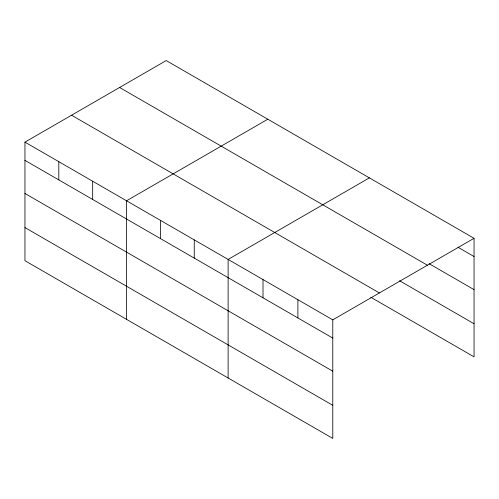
<?xml version="1.0" encoding="UTF-8"?>
<svg xmlns="http://www.w3.org/2000/svg" width="499" height="499" viewBox="0 0 499 499"><rect width="100%" height="100%" fill="white"/><g stroke="black" fill="none" stroke-linecap="round" stroke-linejoin="round"><path stroke-width="0.75" d="M24.95 142.134L332.783 319.859L332.783 438.428L24.95 260.696L24.95 142.134L166.217 60.572L474.05 238.304L474.05 356.866L370.726 297.211M267.801 119.224L126.534 200.785L126.534 319.348M369.385 177.875L228.118 259.436L228.118 377.999M332.783 319.859L474.05 238.304M457.951 247.23L474.05 256.523M429.096 263.684L474.05 289.638M119.598 87.487L427.431 265.219M399.58 280.756L474.05 323.751M71.569 115.219L379.402 292.944M24.95 160.36L332.783 338.085M24.95 193.469L332.783 371.2M24.95 227.588L332.783 405.313M297.897 299.718L297.897 317.944M263.01 279.577L263.01 297.797M194.261 239.882L194.261 258.108M160.397 220.333L160.397 238.559M92.671 181.237L92.671 199.457M58.813 161.682L58.813 179.908"/></g></svg>
